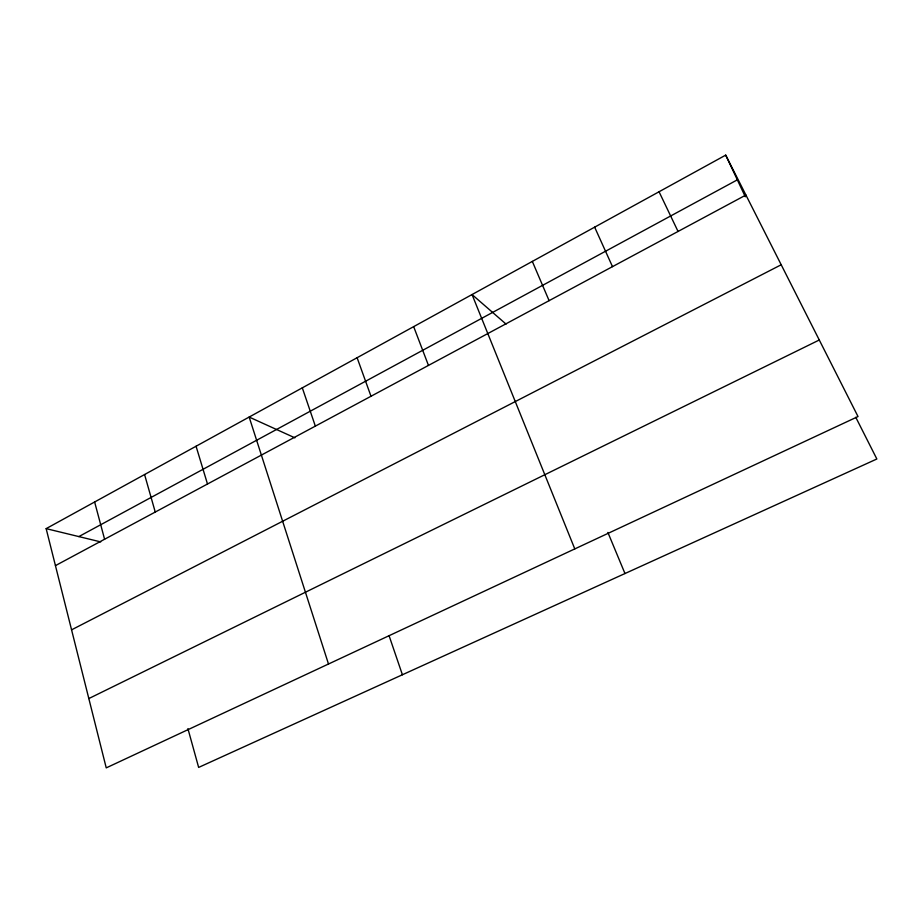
<?xml version="1.0" encoding="UTF-8"?>
<svg xmlns="http://www.w3.org/2000/svg" width="923" height="923" viewBox="0 0 923 923"><rect width="100%" height="100%" fill="white"/><g stroke="black" fill="none" stroke-linecap="round" stroke-linejoin="round"><path stroke-width="1.38" d="M46.15 528.637L725.709 155.122L858.021 416.55L106.237 767.878L46.15 528.637L100.711 541.905M78.836 536.586L737.339 179.847M55.438 565.626L745.911 195.03M71.567 629.844L781.204 264.763M88.827 698.561L819.278 339.999M294.887 437.825L249.164 417.058L328.496 664.006M506.046 324.088L472.045 294.552L574.787 548.908M855.783 417.3L876.85 458.996L198.641 767.417L187.911 728.616M659.057 191.753L678.047 231.454M725.709 155.122L745.311 196.784M594.643 227.162L612.491 266.643M532.329 261.417L549.104 300.656M607.888 532.433L624.975 573.541M413.666 326.638L428.468 365.416M357.109 357.72L371 396.255M389.137 635.878L402.405 674.759M302.306 387.845L315.343 426.126M196.068 446.247L207.49 484.01M144.576 474.537L155.249 512.057M94.631 501.997L104.587 539.24"/></g></svg>
